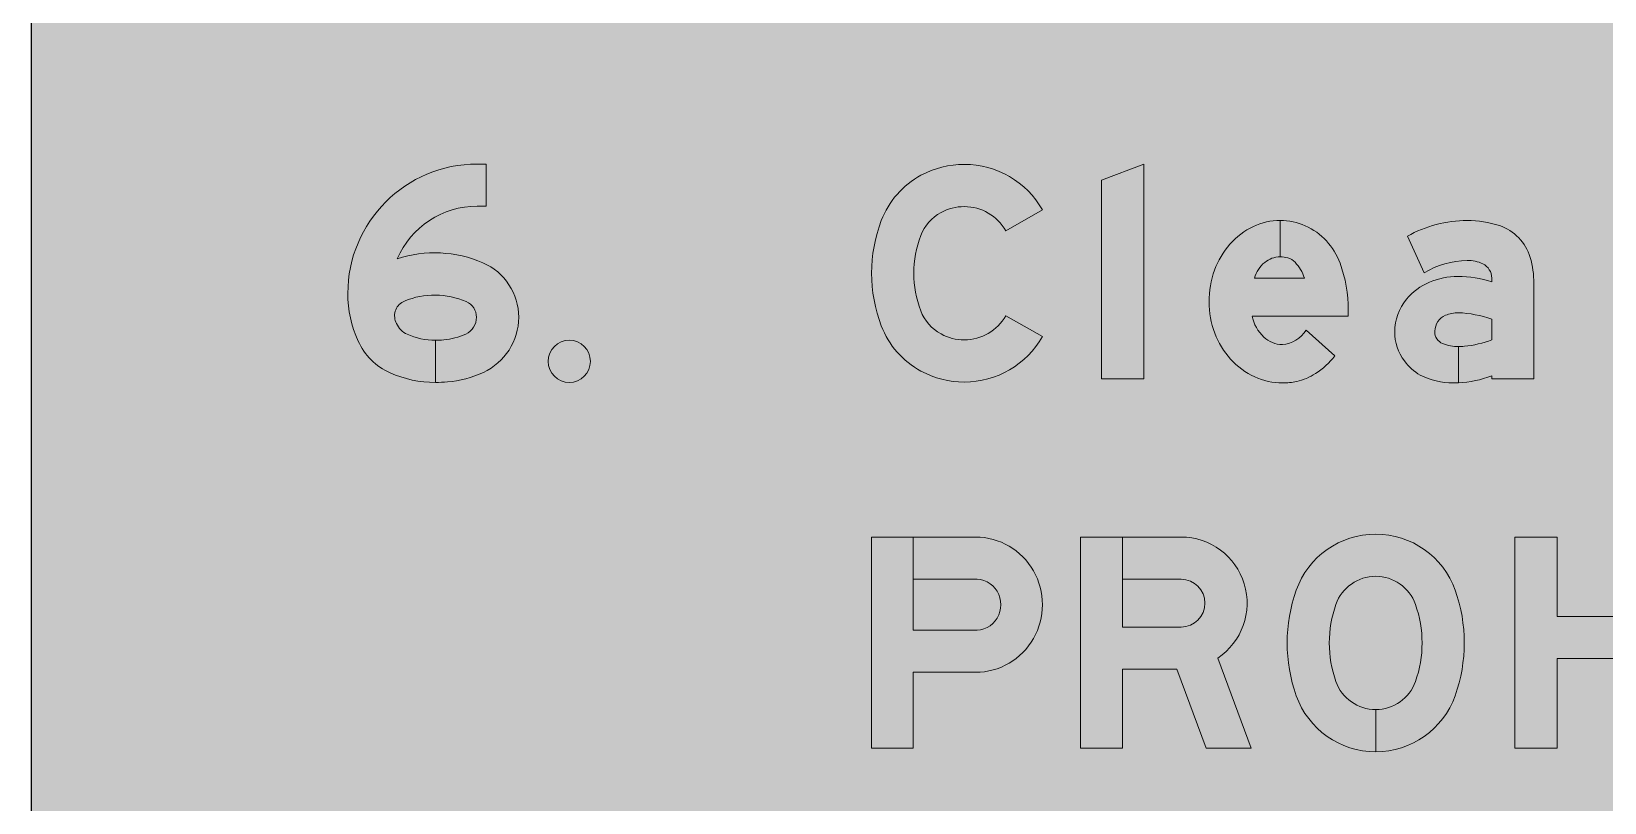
# Model space of a CAD drawing. Header units: millimetres. Extents: x 1969 to 2074, y 2991 to 3097.
# Drawn here: x 1969.05 to 1991.42, y 3016.33 to 3027.29 of the extents above; entities that cross this region are included whole.
import ezdxf

# ---------------------------------------------------------------- set-up
doc = ezdxf.new("R2010")
doc.units = ezdxf.units.MM
doc.layers.add('DIM', color=1, linetype='Continuous')
doc.layers.add('L18', color=4, linetype='Continuous')
doc.layers.add('GSCOLORFILL', color=7, linetype='Continuous', lineweight=0)
doc.layers.add('GSOUTLINE', color=7, linetype='Continuous', lineweight=0)
doc.layers.get('GSOUTLINE').off()

# ---------------------------------------------------------------- blocks, each defined once
blk = doc.blocks.new('*U400')
at = {"layer": 'GSCOLORFILL', "true_color": 0xf5f5f5, "transparency": 33554687}
blk.add_hatch(color=7, dxfattribs=at).paths.add_polyline_path([(-950.000000000005, -1000), (950.0000000000041, -1000, 0.414213562373095), (1050.000000000004, -900), (1050.000000000004, 900, 0.414213562373095), (950.0000000000041, 1000), (-950.000000000005, 1000, 0.414213562373095), (-1050.000000000005, 900), (-1050.000000000005, -900.0000000000005, 0.414213562373095)])
at = {"layer": 'GSCOLORFILL', "color": 7, "linetype": 'Continuous', "true_color": 0xf5f5f5, "transparency": 33554687}
for points in [[(-950.000000000005, -1000), (950.0000000000041, -1000, 0.414213562373095), (1050.000000000004, -900), (1050.000000000004, 900, 0.414213562373095), (950.0000000000041, 1000), (-950.000000000005, 1000, 0.414213562373095), (-1050.000000000005, 900), (-1050.000000000005, -900.0000000000005, 0.414213562373095), (-950.0000000000055, -1000)], [(-950.000000000005, -1000), (950.0000000000041, -1000, 0.414213562373095), (1050.000000000004, -900), (1050.000000000004, 900, 0.414213562373095), (950.0000000000041, 1000), (-950.000000000005, 1000, 0.414213562373095), (-1050.000000000005, 900), (-1050.000000000005, -900, 0.414213562373095), (-950.0000000000055, -1000)]]:
    blk.add_lwpolyline(points, format="xyb", close=True, dxfattribs=at).dxf.unprotected_set("ltscale", 0)
blk = doc.blocks.new('*U280')
at = {"layer": 'GSCOLORFILL', "linetype": 'Continuous'}
h = blk.add_hatch(color=0, dxfattribs=at)
edge = h.paths.add_edge_path()
edge.add_line((5.684341886080801e-14, 200), (0, 0))
edge.add_line((0, 0), (40, 0))
edge.add_line((40, 0), (40, 71.8380021298226))
edge.add_line((40, 71.8380021298226), (100.2011205327979, 71.83800212982261))
edge.add_arc((100.2398989249751, 135.9190010649113), 64.08101066839174, 269.9653276638353, 450.0346723361646)
edge.add_line((100.2011205327979, 200), (40.01000000000001, 200))
edge.add_line((40.00999999999999, 200), (40.00999999999998, 160.0000000000001))
edge.add_line((40.00999999999999, 160.0000000000001), (98.11143945068886, 160))
edge.add_arc((100.1628325379437, 135.9190010649113), 24.16821721414677, -94.86911209012192, 94.86911209012192, ccw=False)
edge.add_line((98.11143945068886, 111.8380021298226), (40.00000000000001, 111.8380021298226))
edge.add_line((40, 111.8380021298226), (40, 200))
edge.add_line((40, 200), (5.684341886080801e-14, 200))
at = {"layer": 'GSCOLORFILL', "color": 0}
blk.add_lwpolyline([(5.684341886080801e-14, 200), (0, 0), (40, 0), (40, 71.8380021298226), (100.2011205327979, 71.83800212982261, 1.000605329600427), (100.2011205327979, 200), (40.00999999999999, 200), (40.00999999999999, 160.0000000000001), (98.11143945068886, 160, -1.088809080224523), (98.11143945068886, 111.8380021298226), (40, 111.8380021298226), (40, 200)], format="xyb", close=True, dxfattribs=at)
blk = doc.blocks.new('*U281')
at = {"layer": 'GSCOLORFILL'}
h = blk.add_hatch(color=0, dxfattribs=at)
edge = h.paths.add_edge_path()
edge.add_line((40.00000000000011, 114.7508916784858), (95.43793284457763, 114.7508916784858))
edge.add_arc((95.43793284457763, 137.3754458392428), 22.62455416075704, 270, 450)
edge.add_line((95.43793284457763, 159.9999999999999), (40.00999999999999, 159.9999999999999))
edge.add_line((40.00999999999999, 159.9999999999999), (40.00999999999999, 200))
edge.add_line((40.00999999999999, 200), (95.43793284457763, 200))
edge.add_arc((95.43793284457763, 137.3754458392429), 62.6245541607571, -56.2163828611578, 90, ccw=False)
edge.add_line((130.2608162632669, 85.32545473221217), (162, 0))
edge.add_line((162, 0), (119.3222763412489, 0))
edge.add_line((119.3222763412489, 0), (91.51659639598392, 74.7508916784858))
edge.add_line((91.51659639598392, 74.7508916784858), (40, 74.75089167848583))
edge.add_line((40, 74.75089167848583), (40, 0))
edge.add_line((40, 0), (0, 0))
edge.add_line((0, 0), (0, 200))
edge.add_line((0, 200), (40, 200))
edge.add_line((40, 200), (40.00000000000011, 114.7508916784858))
at = {"layer": 'GSCOLORFILL', "color": 0}
blk.add_lwpolyline([(40.00000000000011, 114.7508916784858), (95.43793284457763, 114.7508916784858, 0.9999999999999999), (95.43793284457763, 159.9999999999999), (40.00999999999999, 159.9999999999999), (40.00999999999999, 200), (95.43793284457763, 200, -0.7414232065419923), (130.2608162632669, 85.32545473221217), (162, 0), (119.3222763412489, 0), (91.51659639598392, 74.7508916784858), (40, 74.75089167848583), (40, 0), (0, 0), (0, 200), (40, 200)], format="xyb", close=True, dxfattribs=at)
blk = doc.blocks.new('*U282')
at = {"layer": 'GSCOLORFILL', "linetype": 'Continuous'}
blk.add_hatch(color=0, dxfattribs=at).paths.add_polyline_path([(121.6808338127183, 136.222174308893, -0.1727861771058315), (121.6808338127183, 63.07782569110701, -0.3171198761888757), (84.00999999999999, 36.50000125000003), (84.00999999999999, -3.499999374999987, 0.3171542691870943), (159.3616676254366, 49.65565138221405, 0.1727861771058315), (159.3616676254366, 149.644348617786, 0.7053406998158382), (8.638332374563419, 149.644348617786, 0.1727861771058317), (8.63833237456349, 49.65565138221393, 0.3171886628665248), (84, -3.5), (84, 36.5, -0.317188662866525), (46.31916618728172, 63.07782569110698, -0.1727861771058317), (46.31916618728172, 136.222174308893, -0.7053406998158379)])
at = {"layer": 'GSCOLORFILL', "color": 0}
blk.add_lwpolyline([(84, -3.499999999999986, -0.3171886628665251), (8.638332374563447, 49.655651382214, -0.1727861771058316), (8.638332374563447, 149.6443486177861, -0.7053406998158377), (159.3616676254366, 149.644348617786, -0.1727861771058317), (159.3616676254366, 49.65565138221395, -0.3171542691870941), (84.00999999999999, -3.499999374999987), (84.00999999999999, 36.50000125000003, 0.3171198761888754), (121.6808338127183, 63.07782569110697, 0.1727861771058317), (121.6808338127183, 136.222174308893, 0.7053406998158375), (46.31916618728172, 136.222174308893, 0.1727861771058317), (46.31916618728172, 63.07782569110699, 0.3171886628665251), (84, 36.50000000000001)], format="xyb", close=True, dxfattribs=at)
blk = doc.blocks.new('*U283')
at = {"layer": 'GSCOLORFILL', "linetype": 'Continuous'}
blk.add_hatch(color=0, dxfattribs=at).paths.add_polyline_path([(162.0000000000001, 0), (122.0000000000001, 0), (122.0000000000001, 84.83302519242805), (40, 84.83302519242805), (40, 0), (0, 0), (0, 200), (40, 200), (40, 124.8330251924281), (122.0000000000001, 124.8330251924281), (122.0000000000001, 200), (162.0000000000001, 200)])
at = {"layer": 'GSCOLORFILL', "color": 0}
blk.add_lwpolyline([(162.0000000000001, 0), (122.0000000000001, 0), (122.0000000000001, 84.83302519242805), (40, 84.83302519242805), (40, 0), (0, 0), (0, 200), (40, 200), (40, 124.8330251924281), (122.0000000000001, 124.8330251924281), (122.0000000000001, 200), (162.0000000000001, 200)], close=True, dxfattribs=at)
blk = doc.blocks.new('*U279')
at = {"layer": 'DIM', "color": 28, "true_color": 0x0a0a0a}
for name, p, xscale, yscale, zscale in [('*U280', (0, 0), 0.2957627250254817, 0.3, 0.2957627250254817), ('*U281', (59.40000000000009, 0), 0.3, 0.3, 0.3), ('*U282', (118.2, 0), 0.2999999999999995, 0.2999999999999995, 0.2999999999999995), ('*U283', (183.0000000000002, 0), 0.3, 0.3, 0.3)]:
    blk.add_blockref(name, p, dxfattribs=dict(at, xscale=xscale, yscale=yscale, zscale=zscale))
blk = doc.blocks.new('*U278')
at = {"layer": 'DIM'}
blk.add_blockref('*U279', (0, 0), dxfattribs=at)
blk = doc.blocks.new('*U42')
at = {"layer": 'GSCOLORFILL'}
h = blk.add_hatch(color=0, dxfattribs=at)
edge = h.paths.add_edge_path()
edge.add_arc((83.01577542580165, 126.8584624452561), 130.358462445256, 270.0043952481867, 275.0055120506083)
edge.add_arc((85.37219322641401, 99.95429453162359), 103.3512975445121, 275.0055120506083, 294.6565445587829)
edge.add_arc((104.5005858454482, 58.28296378471081), 57.49941415455178, 294.6565445587829, 359.9999999999999)
edge.add_arc((105.8336563733551, 58.28296378471074), 56.16634362664487, 3.62415436843747e-14, 66.61681576848838)
edge.add_arc((82.36675768595236, 4.010464715690162), 115.295012554684, 66.61681576848837, 107.9557851224901)
edge.add_arc((122.7049771919274, 80.79502280807267), 82.70497719192733, 90, 156.5631057348066, ccw=False)
edge.add_line((122.7049771919273, 163.5), (131.1365365766096, 163.5))
edge.add_line((131.1365365766096, 163.5), (131.1365365766096, 203.5))
edge.add_line((131.1365365766096, 203.5), (122.7049771919273, 203.5))
edge.add_arc((122.7049771919273, 80.79502280807264), 122.7049771919274, 90, 180)
edge.add_arc((109.1485210868722, 80.7950228080726), 109.1485210868722, 180, 204.3683891412146)
edge.add_arc((64.48565480302493, 60.56475223596637), 60.11755666530033, 204.3683891412147, 245.9497309964164)
edge.add_arc((83.01577542580158, 102.0860059404359), 105.5860059404359, 245.9497309964164, 270)
edge.add_line((83.0157754258016, -3.5), (83.0157754258016, 36.5))
edge.add_arc((83.01577542580164, 102.086005940436), 65.58600594043602, 245.9497309964163, 270, ccw=False)
edge.add_arc((64.485654803025, 60.56475223596635), 20.11755666530031, 204.3683891412145, 245.9497309964161, ccw=False)
edge.add_arc((109.1485210868713, 80.79502280807048), 69.14852108687042, 203.1248510027521, 204.3683891412133, ccw=False)
edge.add_arc((59.52773732790166, 59.6045225293768), 15.19243261748879, 112.3337238635525, 203.1248510027539, ccw=False)
edge.add_arc((82.36675768595198, 4.010464715690404), 75.29501255468402, 66.61681576848798, 112.33372386355279, ccw=False)
edge.add_arc((105.8336563733552, 58.28296378471078), 16.16634362664485, 2.8421709430404007e-13, 66.61681576848878, ccw=False)
edge.add_arc((104.5005858454483, 58.28296378471077), 17.49941415455174, -65.34345544121732, 2.8421709430404007e-13, ccw=False)
edge.add_arc((85.37219322641396, 99.95429453162356), 63.35129754451214, 275.0055120506083, 294.6565445587829, ccw=False)
edge.add_arc((83.01577542580033, 126.858462445256), 90.35846244525618, 270.0063409422966, 275.0055120506091, ccw=False)
edge.add_line((83.02577542580165, 36.50000055335147), (83.02577542580154, -3.49999961644221))
at = {"layer": 'GSCOLORFILL', "color": 0}
blk.add_lwpolyline([(83.02577542580154, -3.49999961644221, 0.02182495291260361), (94.38975720046732, -3.002853078963085, 0.08595455394931575), (128.488070938668, 6.026067713290445, 0.293100055188469), (162, 58.28296378471077, 0.2991433513331081), (128.124871775691, 109.8364299365905, 0.1823572633395902), (46.82326801739246, 113.6899990972954, -0.2988880433973107), (122.7049771919273, 163.5), (131.1365365766096, 163.5), (131.1365365766096, 203.5), (122.7049771919273, 203.5, 0.414213562373095), (-1.4210854715202e-14, 80.79502280807264, 0.1067296689315782), (9.723884841335106, 35.76013230199919, 0.183450191994682), (39.9854663357704, 5.666105763811856, 0.1053260033138998), (83.0157754258016, -3.5), (83.0157754258016, 36.5, -0.1053260033138998), (56.28698610887584, 42.19363583480151, -0.1834501919946817), (46.16034234180982, 52.26420951995067, -0.005426011971795432), (45.5559978065517, 53.63790677297982, -0.4182635725234247), (53.75460282682518, 73.65731324401486, -0.2021662711811117), (112.2497309258521, 73.12158412460633, -0.2991433513331082), (122, 58.28296378471089, -0.2931000551884719), (111.8009547682359, 42.37906145403349, -0.08595455394931575), (90.89969401275759, 36.84459927304795, -0.0218164591781843), (83.02577542580165, 36.50000055335147)], format="xyb", close=True, dxfattribs=at)
blk = doc.blocks.new('*U43')
at = {"layer": 'GSCOLORFILL', "linetype": 'Continuous'}
blk.add_hatch(color=0, dxfattribs=at).paths.add_polyline_path([(40, 16.5, 1), (0, 16.5, 1)])
at = {"layer": 'GSCOLORFILL', "color": 0}
blk.add_circle((20, 16.5), 20, dxfattribs=at)
blk = doc.blocks.new('*U41')
at = {"layer": 'GSOUTLINE', "color": 28, "true_color": 0x0a0a0a}
for name, p, xscale, yscale, zscale in [('*U42', (0, 0), 0.2999999999999999, 0.2999999999999999, 0.2999999999999999), ('*U43', (57, 0), 0.3, 0.3, 0.3)]:
    blk.add_blockref(name, p, dxfattribs=dict(at, xscale=xscale, yscale=yscale, zscale=zscale))
blk = doc.blocks.new('*U45')
at = {"layer": 'GSCOLORFILL'}
h = blk.add_hatch(color=0, dxfattribs=at)
edge = h.paths.add_edge_path()
edge.add_arc((85.80485384282012, 79.38222293294962), 82.00000000000111, 200.9117291322936, 241.62431967812012, ccw=False)
edge.add_arc((139.7643271083099, 100), 139.7643271083099, 159.088270867707, 200.9117291322956, ccw=False)
edge.add_arc((85.80485384281725, 120.6177770670458), 82.00000000000007, 118.3756803218765, 159.0882708677071, ccw=False)
edge.add_arc((87.91005702760673, 116.7203320848662), 86.42966791513376, 90.00000000000051, 118.3756803218757, ccw=False)
edge.add_arc((87.91005702760603, 117.9875464282232), 85.16245357177672, 29.543259367586586, 90.00000000000011, ccw=False)
edge.add_line((162, 159.9794962366381), (127.2006536378383, 140.2562740666601))
edge.add_arc((87.9100570276059, 117.9875464282232), 45.16245357177669, 29.54325936758664, 89.99999999999994)
edge.add_arc((87.91005702760637, 116.720332084867), 46.42966791513288, 90.00000000000053, 118.3756803218757)
edge.add_arc((85.80485384281688, 120.6177770670461), 41.99999999999964, 118.3756803218768, 159.0882708677074)
edge.add_arc((139.7643271083124, 99.99999999999797), 99.76432710831297, 159.0882708677064, 200.9117291322949)
edge.add_arc((85.80485384281938, 79.3822229329517), 42.00000000000265, 200.9117291322968, 241.6243196781231)
edge.add_arc((87.91005702760631, 83.27966791512864), 46.42966791513277, 241.6243196781257, 269.9999999999995)
edge.add_arc((87.91005702760607, 82.01245357177228), 45.16245357177641, 269.9999999999998, 330.4567406324136)
edge.add_line((127.2006536378383, 59.74372593333572), (162.0000000000001, 40.02050376335802))
edge.add_arc((87.91005702760592, 82.01245357177248), 85.16245357177671, 270, 330.45674063241376, ccw=False)
edge.add_arc((87.91005702760908, 83.27966791513819), 86.42966791514243, 241.6243196781242, 269.9999999999979, ccw=False)
at = {"layer": 'GSCOLORFILL', "color": 0}
blk.add_lwpolyline([(46.83428890203254, 7.234492073302761, -0.1795346831938745), (9.206076893959562, 50.11402568851912, -0.1845423893392864), (9.206076893957288, 149.885974311475, -0.1795346831938931), (46.83428890203447, 192.7655079266941, -0.1244488248775011), (87.91005702760594, 203.1499999999999, -0.2700863277343583), (162, 159.9794962366381), (127.2006536378383, 140.2562740666601, 0.2700863277343575), (87.91005702760594, 163.1499999999999, 0.1244488248775011), (65.84432058046468, 157.571492873207, 0.179534683193893), (46.57133394218158, 135.6088049239485, 0.1845423893392858), (46.57133394218238, 64.39119507604534, 0.1795346831938735), (65.8443205804657, 42.42850712678825, 0.124448824877495), (87.91005702760594, 36.84999999999587, 0.2700863277343596), (127.2006536378383, 59.74372593333572), (162.0000000000001, 40.02050376335802, -0.2700863277343596), (87.91005702760594, -3.150000000004241, -0.1244488248774948)], format="xyb", close=True, dxfattribs=at)
blk = doc.blocks.new('*U46')
at = {"layer": 'GSCOLORFILL', "linetype": 'Continuous'}
blk.add_hatch(color=0, dxfattribs=at).paths.add_polyline_path([(40, 0), (40, 203.5), (0, 188.3275862068966), (0, 0)])
at = {"layer": 'GSCOLORFILL', "color": 0}
blk.add_lwpolyline([(40, 0), (40, 203.5), (0, 188.3275862068966), (0, 0)], close=True, dxfattribs=at)
blk = doc.blocks.new('*U47')
at = {"layer": 'GSCOLORFILL', "linetype": 'Continuous'}
h = blk.add_hatch(color=0, dxfattribs=at)
edge = h.paths.add_edge_path()
edge.add_arc((69.51094197863642, 58.93000642673971), 62.9300064267397, 245.3524198280531, 269.9999999999999, ccw=False)
edge.add_arc((72.63933568098416, 65.74804630435064), 70.43150727187609, 222.073813879283, 245.3524198280533, ccw=False)
edge.add_arc((77.51231266798086, 70.14707514339402), 76.99636518675396, 200.5021246928769, 222.0738138792829, ccw=False)
edge.add_arc((85.14194428798147, 73.00000000000018), 85.14194428798149, 180.0000037301732, 200.5021246928769, ccw=False)
edge.add_arc((87.76867725509986, 72.99998880735697), 87.76867725509987, 160.0694722126277, 179.9999963119301, ccw=False)
edge.add_arc((77.81888288118054, 76.60776129168887), 77.18499026133541, 138.8014776948188, 160.0694722126275, ccw=False)
edge.add_arc((71.47230434682477, 82.1634816811312), 68.75023548491123, 115.32243421330139, 138.8014776948188, ccw=False)
edge.add_arc((67.40488682021514, 90.7594570579587), 59.24052055675507, 90.00000000000011, 115.3224342133012, ccw=False)
edge.add_line((67.4048868202151, 149.9999776147138), (67.40488682021504, 115.5))
edge.add_arc((67.40488682021505, 92.3147617089057), 23.18523829109428, 90.00000000000004, 129.2085956193348)
edge.add_arc((73.06702104089976, 86.30983722453084), 31.42300914462551, 130.2868481129732, 163.077719365007)
edge.add_line((43.00461354202127, 95.45626598523268), (90.38549341939148, 95.45626598523268))
edge.add_arc((52.74761479171672, 83.17935105482259), 39.58955099265591, 18.06555415785629, 43.33061273274367)
edge.add_arc((70.63420727500568, 100.0528755045983), 14.99999999999996, 43.3306127327434, 74.23414554342109)
edge.add_arc((67.40488682021513, 88.6146850335641), 26.88531496643589, 74.23414554342149, 89.97868881919163)
edge.add_line((67.41488682021509, 115.4999981402486), (67.41488682021509, 149.9999767706969))
edge.add_arc((67.40488682021511, 90.75945705795863), 59.24052055675513, 66.24132462757171, 89.99032827881211, ccw=False)
edge.add_arc((65.90311263088859, 88.40713072376718), 61.99999999999999, 19.990107920803098, 65.8469214734098, ccw=False)
edge.add_arc((2.000000000000043, 65.16079346208295), 130, 0, 19.990107920803098, ccw=False)
edge.add_line((132, 65.16079346208295), (132, 59.45626598523268))
edge.add_line((132, 59.45626598523268), (40.72380685113512, 59.45626598523268))
edge.add_arc((79.1502063285293, 67.93769328603152), 39.35127425960962, 192.446693405701, 226.289291064396)
edge.add_arc((69.85773911993658, 58.38709549362954), 26.02674593399157, 226.5475580031422, 269.2365315043568)
edge.add_arc((67.56222244513611, 60.99956596297852), 28.70313368140413, 273.8929323668316, 328.2837947233499)
edge.add_line((91.97890056262634, 45.90997641125676), (119.3616618950978, 21.66751851973623))
edge.add_arc((60.72839463861946, 67.6041252104245), 74.48511168968331, 302.59103158947534, 321.9228496470552, ccw=False)
edge.add_arc((71.2238339754233, 51.18720312719249), 54.99999999999982, 282.4742802128862, 302.59103158947516, ccw=False)
edge.add_arc((69.51094197863644, 58.93000642673961), 62.9300064267396, 269.9999999999999, 282.47428021288624, ccw=False)
at = {"layer": 'GSCOLORFILL', "color": 0}
blk.add_lwpolyline([(69.51094197863631, -3.999999999999993, -0.1079619072312502), (43.2668823086612, 1.733546388479652, -0.1019228298705658), (20.35928353887792, 18.55277784863587, -0.09440319960942407), (5.392958702656699, 43.17970531249913, -0.08969677617579692), (1.70530256582424e-13, 72.99999445693578, -0.08718320545468168), (5.256761353426839, 102.9186191460794, -0.09306643867387995), (19.74243426452929, 127.4472030443272, -0.1028065678962481), (42.06701566231183, 144.3078609652724, -0.1109417910759313), (67.4048868202151, 149.9999776147138), (67.40488682021504, 115.5, 0.1727686174700961), (52.74844151225409, 110.2798357568904, 0.1440615427713923), (43.00461354202127, 95.45626598523268), (90.38549341939148, 95.45626598523268, 0.1106883683500328), (81.54530066298446, 110.3459819880077, 0.1356653380362669), (74.70980871751306, 114.4885768343512, 0.06880680822069957), (67.41488682021509, 115.4999981402486), (67.41488682021509, 149.9999767706969, -0.1039970857664943), (91.27202029761679, 144.9793723604305, -0.2028017523414576), (124.1677153237576, 109.6023205800086, -0.0874451709761443), (132, 65.16079346208295), (132, 59.45626598523268), (40.72380685113512, 59.45626598523268, 0.1487489359934952), (51.95778614312979, 39.49309678132271, 0.1884502669332367), (69.51094197863688, 32.36266013653999, 0.241883257341195), (91.97890056262634, 45.90997641125676), (119.3616618950978, 21.66751851973623, -0.08455159468045045), (100.8489740678881, 4.847683551545018, -0.08800200969828328), (83.10390755337193, -2.514415580091438, -0.05448312901681575)], format="xyb", close=True, dxfattribs=at)
blk = doc.blocks.new('*U48')
at = {"layer": 'GSCOLORFILL', "linetype": 'Continuous'}
blk.add_hatch(color=0, dxfattribs=at).paths.add_polyline_path([(91.99999999999989, 95.44033577145203), (91.99999999999989, 91.75569963669679, 0.08100507043754805), (59.91953844420409, 96.98738914505502, 0.1014742160753828), (32.92684469106193, 91.45226904517564, 0.1197283995981818), (11.16861765178227, 75.33308504889472, 0.1754854121989099), (0, 44.49098118164371, 0.162185951185596), (9.198205530711505, 16.87991725761773, 0.09962377950152626), (24.24940108183667, 3.435786395090417, 0.1178281433564822), (55.36485303884586, -4.000000000000028, 0.01259221290035344), (60.50437854736413, -3.870543474057882), (60.50437854736418, 30.44590424709844, -0.09643868278043381), (45.49812347970108, 33.36744272502021, -0.3055685730968929), (38, 44.49098118164358, -0.01000308247268235), (38.01449229959674, 45.21530038588774, -0.2881603305628229), (48.24719211376062, 60.13617985242543, -0.1118126494378583), (60.80315011960487, 62.49690242181767, -0.08137338335513948), (92, 56.34782538492402), (92, 36.91597781560395, -0.0720389147267735), (66.20162791964776, 30.85371626019864, -0.03568194688239786), (60.51437854736417, 30.44590549709844), (60.51437854736406, -3.870038894188326, 0.07931235260569526), (92, 2.799999999999983), (92, 0), (132, 0), (132, 90.24413145539907, 0.07131460927379192), (128.4502155484503, 115.0057552505379, 0.247093300969659), (99.29227802593027, 145.1204166717226, 0.07943033779107565), (68.76995305164318, 150.0000000000001, 0.130157360885894), (12.03366872579696, 134.9761925316005), (28.09152440947727, 100.3138559626782, -0.1407932063417405), (68.76995305164307, 112.0000000000001, -0.127608200101516), (83.66512167935822, 108.8781984363012, -0.2849461240288968)])
at = {"layer": 'GSCOLORFILL', "color": 0}
blk.add_lwpolyline([(55.3648530388453, -4.000000000000014, 0.01259221290035482), (60.50437854736413, -3.870543474057854), (60.50437854736418, 30.44590424709844, -0.09643868278043409), (45.49812347970104, 33.36744272502022, -0.3055685730968945), (38, 44.49098118164369, -0.0100030824726959), (38.01449229959678, 45.21530038588883, -0.2881603305628071), (48.24719211376072, 60.13617985242547, -0.1084920170889828), (60.42376644223515, 62.50839828890307, -0.08234480440022278), (92, 56.34782538492404), (92, 36.91597781560394, -0.0720389147267738), (66.20162791964765, 30.8537162601986, -0.03568194688239714), (60.51437854736417, 30.44590549709845), (60.51437854736406, -3.870038894188326, 0.07931235260569527), (92, 2.799999999999986), (92, 0), (132, 0), (132, 90.24413145539917, 0.0713146092737911), (128.4502155484504, 115.0057552505377, 0.2470933009696595), (99.29227802593039, 145.1204166717225, 0.07943033779107607), (68.76995305164314, 150.0000000000001, 0.1301573608858939), (12.03366872579696, 134.9761925316005), (28.09152440947727, 100.3138559626782, -0.1407932063417409), (68.7699530516432, 112.0000000000001, -0.1276082001015154), (83.66512167935826, 108.8781984363012, -0.2849461240288967), (91.99999999999989, 95.44033577145198), (91.99999999999989, 91.7556996366968, 0.0810050704375488), (59.91953844420379, 96.98738914505503, 0.1014742160753588), (32.92684469106766, 91.45226904517807, 0.1197283995982114), (11.16861765178197, 75.33308504889436, 0.1754854121989074), (0, 44.49098118164371, 0.1621859511855917), (9.19820553071105, 16.87991725761833, 0.0996237795015298), (24.24940108183662, 3.435786395090425, 0.1178281433564803)], format="xyb", close=True, dxfattribs=at)
blk = doc.blocks.new('*U44')
at = {"layer": 'GSOUTLINE', "color": 28, "true_color": 0x0a0a0a}
for name, p, xscale, yscale, zscale in [('*U45', (0, 0), 0.2999999999999998, 0.2999999999999998, 0.2999999999999998), ('*U46', (65.4, 0), 0.3, 0.3, 0.3), ('*U47', (96, 0), 0.3, 0.3, 0.3), ('*U48', (148.8000000000001, 0), 0.3, 0.3, 0.3)]:
    blk.add_blockref(name, p, dxfattribs=dict(at, xscale=xscale, yscale=yscale, zscale=zscale))
blk = doc.blocks.new('*U40')
at = {"layer": 'GSOUTLINE'}
for name, p in [('*U41', (0, 0)), ('*U44', (149, 0))]:
    blk.add_blockref(name, p, dxfattribs=at)

msp = doc.modelspace()

# ---------------------------------------------------------------- linework, layer by layer
at = {"layer": 'L18'}
msp.add_lwpolyline([(1974.046129431853, 3096.850439407066), (2069.046129431853, 3096.850439407066, -0.414213562373095), (2074.046129431853, 3091.850439407066), (2074.046129431853, 3001.850439407066, -0.414213562373095), (2069.046129431853, 2996.850439407066), (1974.046129431853, 2996.850439407066, -0.414213562373095), (1969.046129431853, 3001.850439407066), (1969.046129431853, 3091.850439407066, -0.414213562373095)], format="xyb", close=True, dxfattribs=at)

# ---------------------------------------------------------------- block references
at = {"xscale": 0.05, "yscale": 0.05, "zscale": 0.05}
msp.add_blockref('*U40', (1973.546129431854, 3022.350439407066), dxfattribs=at)
at = {"layer": 'DIM', "xscale": 0.05, "yscale": 0.05, "zscale": 0.05}
for name, p in [('*U400', (2021.546129431853, 3046.850439407066)), ('*U278', (1980.996129431853, 3017.100439407066))]:
    msp.add_blockref(name, p, dxfattribs=at)

doc.saveas('drawing.dxf')
